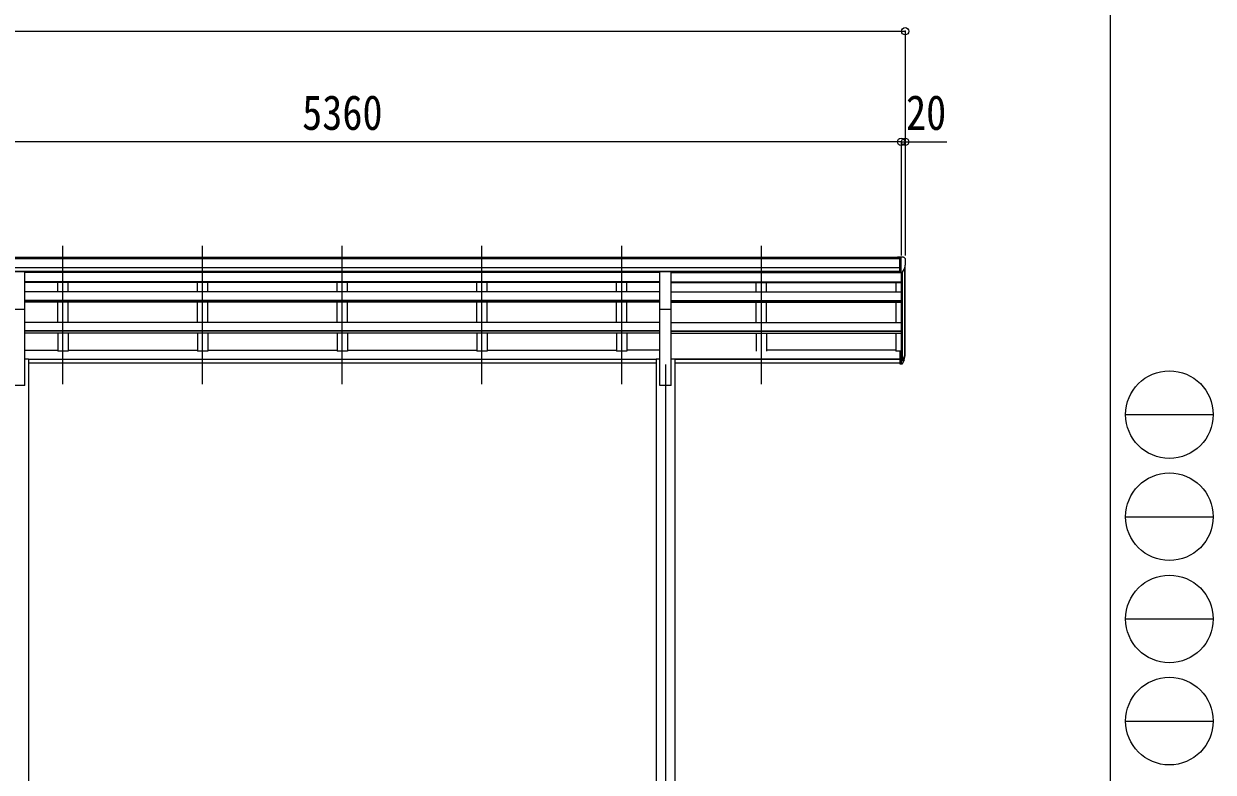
# Model space of a CAD drawing. Units: millimetres at full size. Extents: x -9783 to 9892, y -6828 to 6752.
# Drawn here: x 4187 to 9892, y -2978 to 611 of the extents above; entities that cross this region are included whole.
import ezdxf
from ezdxf.enums import TextEntityAlignment as Align

# ---------------------------------------------------------------- set-up
doc = ezdxf.new("R2010")
doc.units = ezdxf.units.MM
doc.header["$LTSCALE"] = 35
doc.header["$PDMODE"] = 32
doc.header["$PDSIZE"] = 35
for name, color, linetype, lineweight in [('0-1_本体', 4, 'Continuous', 9), ('0-2_部品', 7, 'Continuous', 9), ('0-8_PARTS2', 2, 'Continuous', 9), ('0-A_寸法', 6, 'Continuous', 9), ('F-0_240', 7, 'Continuous', 9)]:
    doc.layers.add(name, color=color, linetype=linetype, lineweight=lineweight)
doc.styles.add('ＭＳ ゴシック', font='')
doc.styles.get('ＭＳ ゴシック').set_extended_font_data('MS Gothic')

msp = doc.modelspace()

# ---------------------------------------------------------------- linework, layer by layer
at = {"layer": '0-1_本体'}
for p, q in [((8388.2, -510.22), (3051.2, -510.22)), ((8388.2, -559.09), (3041.2, -559.1)), ((8388.2, -515.56), (3051.2, -515.56)), ((8410.42, -565.77), (8410.42, -984.33)), ((8414.7, -962.33), (8414.7, -546.97)), ((8388.2, -576.76), (3041.2, -576.76)), ((7237.2, -579.14), (4192.2, -579.14)), ((7237.2, -582.28), (4192.2, -582.28)), ((7237.2, -625.76), (4192.2, -625.76)), ((4349.7, -582.28), (4349.7, -579.26)), ((4399.7, -582.28), (4399.7, -579.26)), ((5019.7, -582.28), (5019.7, -579.14)), ((5069.7, -582.28), (5069.7, -579.14)), ((5689.7, -582.28), (5689.7, -579.14)), ((5739.7, -582.28), (5739.7, -579.14)), ((6359.7, -582.28), (6359.7, -579.14)), ((6409.7, -582.28), (6409.7, -579.14)), ((7029.7, -582.28), (7029.7, -579.14)), ((7079.7, -582.28), (7079.7, -579.14)), ((7292.2, -579.14), (8388.2, -579.14)), ((7292.2, -582.28), (8394.7, -582.29)), ((7292.2, -625.76), (8394.7, -625.76)), ((7699.7, -582.28), (7699.7, -579.14)), ((7749.7, -582.28), (7749.7, -579.14)), ((8369.7, -579.14), (8369.7, -582.28)), ((8394.7, -581.6), (8394.7, -957.9)), ((8400.7, -581.12), (8400.7, -1002.34)), ((7237.2, -629.84), (4192.2, -629.84)), ((7237.2, -674.99), (4192.2, -674.99)), ((4349.7, -674.99), (4349.7, -629.84)), ((4399.7, -674.99), (4399.7, -629.84)), ((5019.7, -674.99), (5019.7, -629.84)), ((5069.7, -674.99), (5069.7, -629.84)), ((5689.7, -674.99), (5689.7, -629.84)), ((5739.7, -674.99), (5739.7, -629.84)), ((6359.7, -674.99), (6359.7, -629.84)), ((6409.7, -674.99), (6409.7, -629.84)), ((7029.7, -674.99), (7029.7, -629.84)), ((7079.7, -674.99), (7079.7, -629.84)), ((7292.2, -629.84), (8394.7, -629.84)), ((7292.2, -674.99), (8394.7, -674.99)), ((7699.7, -674.99), (7699.7, -629.84)), ((7749.7, -674.99), (7749.7, -629.84)), ((8369.7, -629.87), (8369.7, -674.86)), ((4192.2, -1123.2), (4192.2, -710.55)), ((7237.2, -715.73), (4192.2, -715.73)), ((7237.2, -717.22), (4192.2, -717.22)), ((7237.2, -724.01), (4192.2, -724.01)), ((4349.7, -822.3), (4349.7, -724.01)), ((4399.7, -822.3), (4399.7, -724.01)), ((5019.7, -822.3), (5019.7, -724.01)), ((5069.7, -822.3), (5069.7, -724.01)), ((5689.7, -822.3), (5689.7, -724.01)), ((5739.7, -822.3), (5739.7, -724.01)), ((6359.7, -822.3), (6359.7, -724.01)), ((6409.7, -822.3), (6409.7, -724.01)), ((7029.7, -822.3), (7029.7, -724.01)), ((7079.7, -822.3), (7079.7, -724.01)), ((7237.2, -1123.2), (7237.2, -710.55)), ((7292.2, -1123.2), (7292.2, -710.55)), ((7292.2, -715.73), (8394.7, -715.73)), ((7292.2, -717.22), (8394.7, -717.22)), ((7292.2, -724.01), (8394.7, -724.01)), ((7699.7, -822.3), (7699.7, -724.01)), ((7749.7, -822.3), (7749.7, -724.01)), ((8369.7, -724.04), (8369.7, -822.3)), ((7237.3, -822.3), (4192.2, -822.3)), ((7292.1, -822.3), (8394.7, -822.3)), ((7237.37, -861.51), (4192.2, -861.51)), ((7237.28, -862.99), (4192.2, -862.99)), ((7237.3, -872.65), (4192.2, -872.65)), ((4349.7, -872.65), (4349.7, -958.73)), ((4399.7, -872.65), (4399.7, -958.73)), ((5019.7, -872.65), (5019.7, -958.73)), ((5069.7, -872.65), (5069.7, -958.73)), ((5689.7, -872.65), (5689.7, -958.73)), ((5739.7, -872.65), (5739.7, -958.73)), ((6359.7, -872.65), (6359.7, -958.73)), ((6409.7, -872.65), (6409.7, -958.73)), ((7029.7, -872.65), (7029.7, -958.73)), ((7079.7, -872.65), (7079.7, -958.73)), ((7292.04, -861.51), (8394.7, -861.51)), ((7292.1, -872.65), (8394.7, -872.65)), ((7292.12, -862.99), (8394.7, -862.99)), ((7699.7, -872.65), (7699.7, -958.73)), ((7749.7, -872.65), (7749.7, -958.73)), ((8369.7, -872.56), (8369.7, -958.73)), ((4192.2, -953.93), (4349.7, -953.93)), ((4399.7, -958.73), (4349.7, -958.73)), ((4399.7, -953.93), (5019.7, -953.93)), ((5069.7, -958.73), (5019.7, -958.73)), ((5069.7, -953.93), (5689.7, -953.93)), ((5739.7, -958.73), (5689.7, -958.73)), ((5739.7, -953.93), (6359.7, -953.93)), ((6409.7, -958.73), (6359.7, -958.73)), ((6409.7, -953.93), (7029.7, -953.93)), ((7079.7, -958.73), (7029.7, -958.73)), ((7237.43, -953.93), (7079.7, -953.93)), ((8369.7, -953.93), (7749.7, -953.93)), ((8388.2, -958.73), (8369.7, -958.73)), ((4209.9, -996.81), (4192.2, -996.81)), ((4209.9, -996.81), (4209.9, -4473.19)), ((7219.5, -999.61), (4209.9, -999.61)), ((7219.5, -1016.79), (4209.9, -1016.79)), ((7219.5, -998.23), (4210.03, -998.23)), ((7237.2, -996.81), (7219.5, -996.81)), ((7219.5, -996.81), (7219.5, -4473.19)), ((7310.16, -996.81), (7292.46, -996.81)), ((7309.9, -996.81), (7309.9, -4473.19)), ((8388.2, -998.06), (7309.9, -998.06)), ((8388.2, -999.42), (7309.9, -999.42)), ((8388.2, -1016.79), (7309.9, -1016.79)), ((4192.2, -1123.2), (4137.2, -1123.2)), ((7292.46, -1123.2), (7237.46, -1123.2))]:
    msp.add_line(p, q, dxfattribs=at)
at = {"layer": '0-2_部品'}
for p, q in [((8388.2, -508.61), (8378.2, -508.7)), ((8378.2, -510.22), (8378.2, -508.7)), ((8388.2, -580.6), (8388.2, -508.61)), ((8406.7, -508.61), (8388.2, -508.61)), ((8394.7, -581.6), (8394.7, -508.61)), ((8406.7, -508.61), (8409.03, -508.75)), ((8409.79, -509.18), (8413.86, -514.99)), ((8402.33, -579.78), (8411.6, -563.72)), ((8416.7, -517.98), (8416.7, -518.61)), ((4192.2, -578.48), (4137.2, -578.48)), ((4192.2, -759.41), (4192.2, -578.48)), ((7292.2, -578.48), (7237.2, -578.48)), ((7237.2, -759.41), (7237.2, -578.48)), ((7292.2, -759.41), (7292.2, -578.48)), ((8388.2, -580.6), (8394.7, -580.6)), ((8394.7, -581.6), (8399.91, -581.28)), ((4192.2, -759.41), (4137.2, -759.41)), ((7292.2, -759.41), (7237.2, -759.41)), ((8388.2, -957.9), (8388.2, -1018.96)), ((8388.2, -957.9), (8394.7, -957.9)), ((8394.7, -957.9), (8394.7, -1019.78)), ((8388.2, -996.21), (8394.7, -996.21)), ((8388.2, -1001.61), (8394.7, -1001.61)), ((8388.2, -1018.96), (8394.7, -1018.96)), ((8394.7, -1002.61), (8399.84, -1002.61)), ((8394.7, -1004.61), (8399.55, -1004.61)), ((8394.7, -1019.78), (8399.55, -1019.78)), ((8401.14, -1001.86), (8410.89, -983.45)), ((8412.31, -983.94), (8402.15, -1003.11)), ((8409.72, -1000.79), (8402.15, -1018.28))]:
    msp.add_line(p, q, dxfattribs=at)
for centre, radius, start, end in [((8408.97, -509.75), 1, 35, 86.5), ((8214.7, -518.61), 202, 347.09739, 0), ((8413.7, -517.98), 3, 0, 87), ((8399.73, -578.28), 3, 273.5, 330), ((8326.75, -957.49), 88.05, 342.78929, 2.77608), ((8326.04, -961.77), 89.07, 345.58812, 5.50424), ((8399.55, -1001.61), 3, 270, 330), ((8399.55, -1016.78), 3, 270, 330), ((8399.84, -1001.11), 1.5, 270, 330), ((8281.48, -964.72), 133.22, 344.28698, 356.72013)]:
    msp.add_arc(centre, radius, start, end, dxfattribs=at)
at = {"layer": '0-8_PARTS2'}
for p, q in [((4374.7, -1116.99), (4374.7, -454.46)), ((5044.7, -1116.99), (5044.7, -454.46)), ((5714.7, -1116.99), (5714.7, -454.46)), ((6384.7, -1116.99), (6384.7, -454.46)), ((7054.7, -1116.99), (7054.7, -454.46)), ((7724.7, -1116.99), (7724.7, -454.46)), ((7264.7, -1023.2), (7264.7, -4573.19))]:
    msp.add_line(p, q, dxfattribs=at)
at = {"layer": '0-A_寸法'}
for p, q in [((-2345.3, 575.02), (8414.7, 575.02)), ((8414.7, 575.02), (8414.7, -500.55)), ((8394.7, 45.07), (3034.7, 45.07)), ((8394.7, 45.07), (8394.7, -500.55)), ((8394.7, 45.07), (8394.7, -500.55)), ((8394.7, 45.07), (8414.7, 45.07)), ((8414.7, 45.07), (8414.7, -500.55)), ((8414.7, 45.07), (8614.7, 45.07))]:
    msp.add_line(p, q, dxfattribs=at)
for p in [(8414.7, 575.02), (8394.7, 45.07), (8414.7, 45.07)]:
    msp.add_point(p, dxfattribs=at)
at = {"layer": 'F-0_240', "color": 5}
msp.add_line((9396.97, 6751.9), (9396.97, -6828.1), dxfattribs=at)
at = {"layer": 'F-0_240', "color": 4}
for p, q in [((9471.77, -1263.1), (9891.77, -1263.1)), ((9471.77, -1753.1), (9891.77, -1753.1)), ((9471.77, -2243.1), (9891.77, -2243.1)), ((9471.77, -2733.1), (9891.77, -2733.1))]:
    msp.add_line(p, q, dxfattribs=at)
for centre in [(9681.77, -1263.1), (9681.77, -1753.1), (9681.77, -2243.1), (9681.77, -2733.1)]:
    msp.add_circle(centre, 210, dxfattribs=at)

# ---------------------------------------------------------------- texts
at = {"layer": '0-A_寸法', "color": 7, "style": 'ＭＳ ゴシック', "width": 0.85}
for s, p in [('5360', (5522.2, 52.07)), ('20', (8418.45, 52.07))]:
    msp.add_text(s, height=166.8, dxfattribs=at).set_placement(p, align=Align.BOTTOM_LEFT)

doc.saveas('drawing.dxf')
